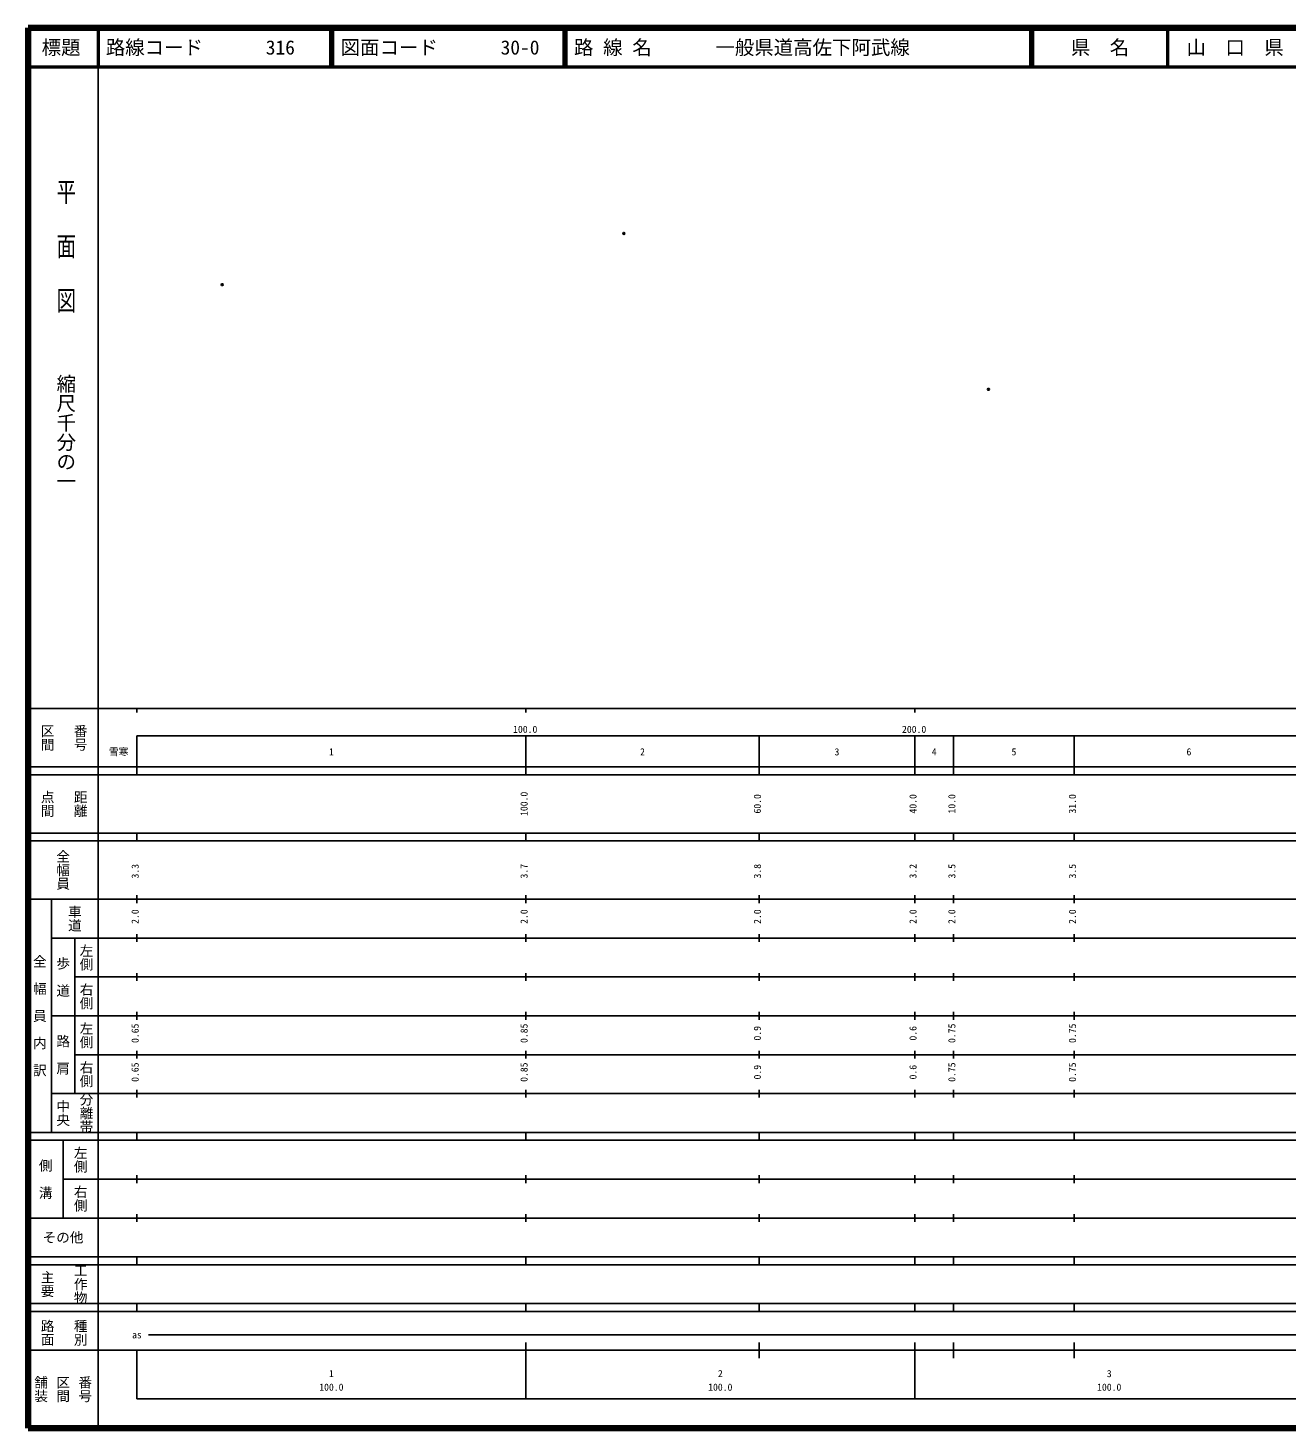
# Model space of a CAD drawing. Units: millimetres on the paper. Extents: x 40 to 680, y 20 to 380.
# Drawn here: x 40 to 363.7, y 20 to 380 of the extents above; entities that cross this region are included whole.
import ezdxf
from ezdxf.enums import TextEntityAlignment as Align

# ---------------------------------------------------------------- set-up
doc = ezdxf.new("R2010")
doc.units = ezdxf.units.MM
doc.header["$PDMODE"] = 32
doc.header["$PDSIZE"] = 0.5
doc.layers.add('M-OTRS', color=6, linetype='Continuous')
doc.layers.add('M-TTL-TXT', color=7, linetype='Continuous')
for name, color, linetype, lineweight in [('M-TTL', 2, 'Continuous', 140), ('M-TTL-BAND', 7, 'Continuous', 25), ('M-TTL-LINE', 7, 'Continuous', 50)]:
    doc.layers.add(name, color=color, linetype=linetype, lineweight=lineweight)
doc.styles.add('@ＭＳ ゴシック', font='')
doc.styles.add('ＭＳ ゴシック', font='')
doc.styles.get('@ＭＳ ゴシック').set_extended_font_data('@MS Gothic')
doc.styles.get('ＭＳ ゴシック').set_extended_font_data('MS Gothic')

msp = doc.modelspace()

# ---------------------------------------------------------------- linework, layer by layer
at = {"layer": 'M-OTRS'}
for p in [(193.212, 327.174), (89.957, 313.998), (286.953, 287.088)]:
    msp.add_point(p, dxfattribs=at)
at = {"layer": 'M-TTL'}
for p, q in [((40, 380), (40, 20)), ((680, 380), (40, 380)), ((40, 20), (680, 20))]:
    msp.add_line(p, q, dxfattribs=at)
at = {"layer": 'M-TTL-BAND'}
for p, q in [((58, 370), (58, 20)), ((40, 205), (579, 205)), ((68, 205), (68, 204)), ((168, 205), (168, 204)), ((268, 205), (268, 204)), ((68, 198), (579, 198)), ((68, 198), (68, 188)), ((168, 188), (168, 198)), ((228, 188), (228, 198)), ((268, 188), (268, 198)), ((278, 188), (278, 198)), ((309, 188), (309, 198)), ((40, 190), (579, 190)), ((40, 188), (579, 188)), ((40, 173), (579, 173)), ((68, 171), (68, 173)), ((168, 171), (168, 173)), ((228, 171), (228, 173)), ((268, 171), (268, 173)), ((278, 171), (278, 173)), ((309, 171), (309, 173)), ((40, 171), (579, 171)), ((40, 156), (579, 156)), ((46, 96), (46, 156)), ((68, 155), (68, 157)), ((168, 155), (168, 157)), ((228, 155), (228, 157)), ((268, 155), (268, 157)), ((278, 155), (278, 157)), ((309, 155), (309, 157)), ((46, 146), (579, 146)), ((52, 146), (52, 106)), ((68, 145), (68, 147)), ((168, 145), (168, 147)), ((228, 145), (228, 147)), ((268, 145), (268, 147)), ((278, 145), (278, 147)), ((309, 145), (309, 147)), ((68, 135), (68, 137)), ((168, 135), (168, 137)), ((228, 135), (228, 137)), ((268, 135), (268, 137)), ((278, 135), (278, 137)), ((309, 135), (309, 137)), ((52, 136), (579, 136)), ((46, 126), (579, 126)), ((68, 125), (68, 127)), ((168, 125), (168, 127)), ((228, 125), (228, 127)), ((268, 125), (268, 127)), ((278, 125), (278, 127)), ((309, 125), (309, 127)), ((52, 116), (579, 116)), ((68, 115), (68, 117)), ((168, 115), (168, 117)), ((228, 115), (228, 117)), ((268, 115), (268, 117)), ((278, 115), (278, 117)), ((309, 115), (309, 117)), ((46, 106), (579, 106)), ((68, 105), (68, 107)), ((168, 105), (168, 107)), ((228, 105), (228, 107)), ((268, 105), (268, 107)), ((278, 105), (278, 107)), ((309, 105), (309, 107)), ((40, 96), (579, 96)), ((40, 94), (579, 94)), ((49, 94), (49, 74)), ((68, 94), (68, 96)), ((168, 94), (168, 96)), ((228, 94), (228, 96)), ((268, 94), (268, 96)), ((278, 94), (278, 96)), ((309, 94), (309, 96)), ((49, 84), (579, 84)), ((68, 83), (68, 85)), ((168, 83), (168, 85)), ((228, 83), (228, 85)), ((268, 83), (268, 85)), ((278, 83), (278, 85)), ((309, 83), (309, 85)), ((40, 74), (579, 74)), ((68, 73), (68, 75)), ((168, 73), (168, 75)), ((228, 73), (228, 75)), ((268, 73), (268, 75)), ((278, 73), (278, 75)), ((309, 73), (309, 75)), ((40, 64), (579, 64)), ((40, 62), (579, 62)), ((68, 62), (68, 64)), ((168, 62), (168, 64)), ((228, 62), (228, 64)), ((268, 62), (268, 64)), ((278, 62), (278, 64)), ((309, 62), (309, 64)), ((40, 52), (579, 52)), ((68, 50), (68, 52)), ((168, 50), (168, 52)), ((228, 50), (228, 52)), ((268, 50), (268, 52)), ((278, 50), (278, 52)), ((309, 50), (309, 52)), ((40, 50), (579, 50)), ((71, 44), (565, 44)), ((40, 40), (579, 40)), ((68, 40), (68, 27.5)), ((168, 27.5), (168, 42)), ((228, 38), (228, 42)), ((268, 27.5), (268, 42)), ((278, 38), (278, 42)), ((309, 38), (309, 42)), ((68, 27.5), (579, 27.5))]:
    msp.add_line(p, q, dxfattribs=at)
at = {"layer": 'M-TTL-LINE'}
for p, q in [((58, 380), (58, 370)), ((117.75, 380), (117.75, 370)), ((118.25, 380), (118.25, 370)), ((177.75, 380), (177.75, 370)), ((178.25, 380), (178.25, 370)), ((297.75, 380), (297.75, 370)), ((298.25, 380), (298.25, 370)), ((333, 380), (333, 370)), ((40, 370), (680, 370))]:
    msp.add_line(p, q, dxfattribs=at)

# ---------------------------------------------------------------- texts
at = {"layer": 'M-TTL-BAND', "style": '@ＭＳ ゴシック', "width": 1.4}
msp.add_text('平  面  図', height=3.666, rotation=270, dxfattribs=at).set_placement((49.777, 306.475), align=Align.MIDDLE_RIGHT)
at = {"layer": 'M-TTL-BAND', "style": '@ＭＳ ゴシック'}
msp.add_text('縮尺千分の一', height=3.666, rotation=270, dxfattribs=at).set_placement((49.777, 261.03), align=Align.MIDDLE_RIGHT)
for s, p in [('区間', (45, 197.5)), ('番号', (53.5, 197.5)), ('点間', (45, 180.5)), ('距離', (53.5, 180.5)), ('全幅員', (49, 163.5)), ('車道', (52, 151)), ('左側', (55, 141)), ('全\u3000幅\u3000員\u3000内\u3000訳', (43, 126)), ('歩\u3000道', (49, 136)), ('右側', (55, 131)), ('左側', (55, 121)), ('路\u3000肩', (49, 116)), ('右側', (55, 111)), ('分離帯', (55, 101)), ('中央', (49, 101)), ('左側', (53.5, 89)), ('側\u3000溝', (44.5, 84)), ('右側', (53.5, 79)), ('工作物', (53.5, 57)), ('主要', (45, 57)), ('路面', (45, 44.5)), ('種別', (53.5, 44.5)), ('舗装', (43.333, 30)), ('区間', (49, 30)), ('番号', (54.667, 30))]:
    msp.add_text(s, height=2.566, rotation=270, dxfattribs=at).set_placement(p, align=Align.MIDDLE_CENTER)
at = {"layer": 'M-TTL-BAND', "style": 'ＭＳ ゴシック'}
for s, p in [('100.0', (167.844, 198.195)), ('200.0', (267.844, 198.195)), ('雪寒', (63.324, 192.405)), ('1', (118, 192.405)), ('2', (198, 192.405)), ('3', (248, 192.405)), ('4', (273, 192.405)), ('5', (293.5, 192.405)), ('6', (338.5, 192.405)), ('as', (68, 42.5)), ('1', (118, 32.523)), ('2', (218, 32.523)), ('3', (318, 32.523)), ('100.0', (118, 29.033)), ('100.0', (218, 29.033)), ('100.0', (318, 29.033))]:
    msp.add_text(s, height=1.833, dxfattribs=at).set_placement(p, align=Align.BOTTOM_CENTER)
for s, p in [('100.0', (169, 180.5)), ('60.0', (229, 180.5)), ('40.0', (269, 180.5)), ('10.0', (279, 180.5)), ('31.0', (310, 180.5)), ('3.3', (69, 163.174)), ('3.7', (169, 163.174)), ('3.8', (229, 163.174)), ('3.2', (269, 163.174)), ('3.5', (279, 163.174)), ('3.5', (310, 163.174)), ('2.0', (69, 151.5)), ('2.0', (169, 151.5)), ('2.0', (229, 151.5)), ('2.0', (269, 151.5)), ('2.0', (279, 151.5)), ('2.0', (310, 151.5)), ('0.65', (69, 121.5)), ('0.85', (169, 121.5)), ('0.9', (229, 121.5)), ('0.6', (269, 121.5)), ('0.75', (279, 121.5)), ('0.75', (310, 121.5)), ('0.65', (69, 111.5)), ('0.85', (169, 111.5)), ('0.9', (229, 111.5)), ('0.6', (269, 111.5)), ('0.75', (279, 111.5)), ('0.75', (310, 111.5))]:
    msp.add_text(s, height=1.833, rotation=90, dxfattribs=at).set_placement(p, align=Align.BOTTOM_CENTER)
msp.add_text('その他', height=2.566, dxfattribs=at).set_placement((49, 69), align=Align.MIDDLE_CENTER)
at = {"layer": 'M-TTL-TXT', "style": 'ＭＳ ゴシック'}
for s, p in [('標題', (48.5, 375)), ('県\u3000名', (315.625, 375)), ('山\u3000口\u3000県', (350.375, 375))]:
    msp.add_text(s, height=3.666, dxfattribs=at).set_placement(p, align=Align.MIDDLE_CENTER)
for s, p in [('路線コード', (60, 375)), ('316', (101.142, 375)), ('図面コード', (120.38, 375)), ('30-0', (161.521, 375)), ('路 線 名', (180.38, 375)), ('一般県道高佐下阿武線', (216.734, 375))]:
    msp.add_text(s, height=3.666, dxfattribs=at).set_placement(p, align=Align.MIDDLE_LEFT)

doc.saveas('drawing.dxf')
